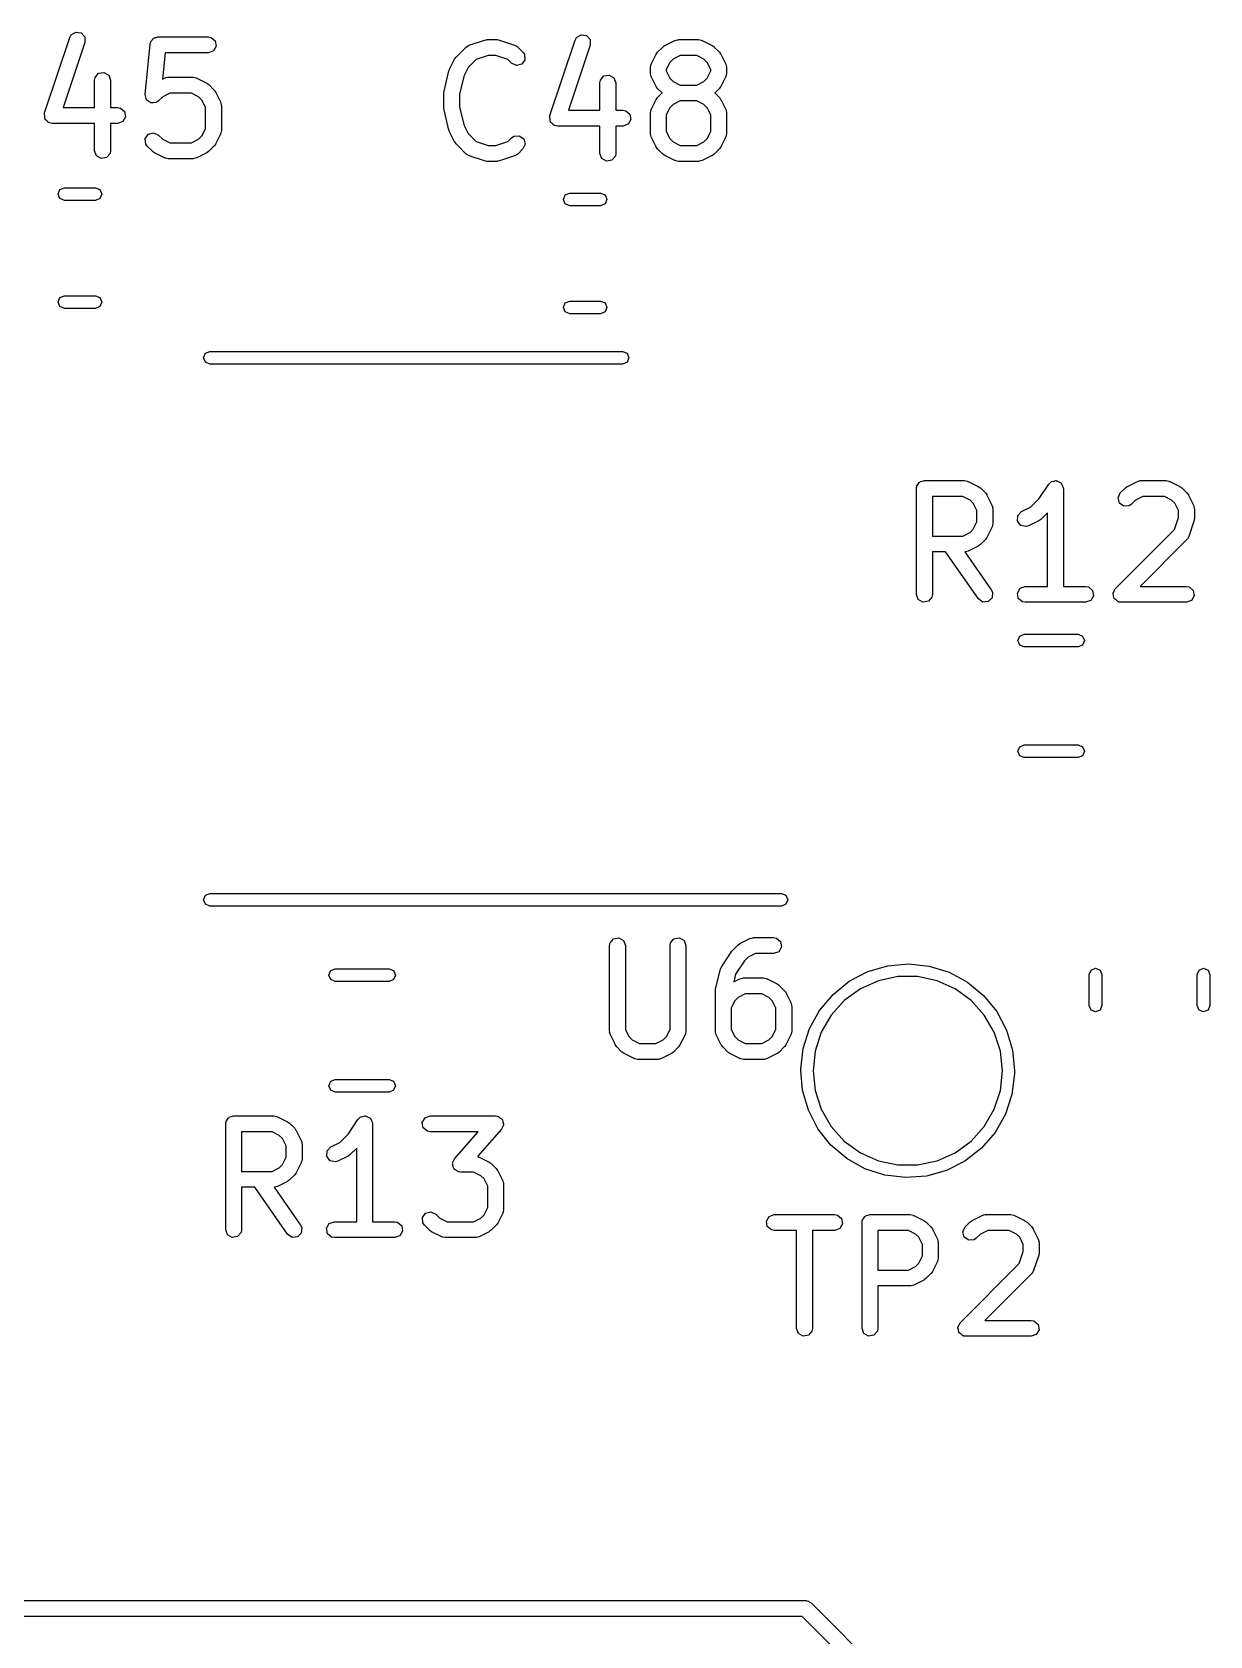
# Model space of a CAD drawing. Extents: x 50 to 157, y -175 to -22.
# Drawn here: x 116.39 to 127.52, y -81.28 to -66.13 of the extents above; entities that cross this region are included whole.
import ezdxf

# ---------------------------------------------------------------- set-up
doc = ezdxf.new("R2010")
doc.units = 0
doc.layers.add('BLACK', color=7, linetype='CONTINUOUS')

msp = doc.modelspace()

# ---------------------------------------------------------------- linework, layer by layer
at = {"layer": 'BLACK', "linetype": 'CONTINUOUS'}
for p, q in [((116.507, -66.8973), (116.745, -66.183)), ((116.745, -66.183), (116.757, -66.1601)), ((116.757, -66.1601), (116.801, -66.1333)), ((116.801, -66.1333), (116.852, -66.1408)), ((116.852, -66.1408), (116.886, -66.1792)), ((116.886, -66.1792), (116.887, -66.2305)), ((117.511, -66.2218), (117.522, -66.2107)), ((117.522, -66.2107), (117.53, -66.1969)), ((117.53, -66.1969), (117.54, -66.1933)), ((117.54, -66.1933), (117.547, -66.186)), ((117.547, -66.186), (117.563, -66.1848)), ((117.563, -66.1848), (117.578, -66.1794)), ((117.578, -66.1794), (118.054, -66.1794)), ((118.054, -66.1794), (118.08, -66.1839)), ((118.08, -66.1839), (118.119, -66.2169)), ((120.52, -66.2562), (120.663, -66.2086)), ((120.663, -66.2086), (120.685, -66.2053)), ((120.685, -66.2053), (120.687, -66.2048)), ((120.687, -66.2048), (120.782, -66.2048)), ((120.782, -66.2048), (120.804, -66.2087)), ((120.804, -66.2087), (120.806, -66.2086)), ((120.806, -66.2086), (120.948, -66.2562)), ((121.282, -66.9227), (121.52, -66.2084)), ((121.52, -66.2084), (121.533, -66.1855)), ((121.533, -66.1855), (121.576, -66.1587)), ((121.576, -66.1587), (121.627, -66.1662)), ((121.627, -66.1662), (121.661, -66.2046)), ((121.661, -66.2046), (121.663, -66.2559)), ((122.367, -66.2603), (122.463, -66.2127)), ((122.463, -66.2127), (122.488, -66.2053)), ((122.488, -66.2053), (122.492, -66.2063)), ((122.492, -66.2063), (122.496, -66.2048)), ((122.496, -66.2048), (122.687, -66.2048)), ((122.687, -66.2048), (122.712, -66.2093)), ((122.712, -66.2093), (122.716, -66.2122)), ((122.716, -66.2122), (122.72, -66.2127)), ((122.72, -66.2127), (122.815, -66.2603)), ((116.887, -66.2305), (116.682, -66.846)), ((117.456, -66.7231), (117.503, -66.2469)), ((117.503, -66.2469), (117.505, -66.2431)), ((117.504, -66.2414), (117.506, -66.2387)), ((117.505, -66.2431), (117.504, -66.2414)), ((117.506, -66.2387), (117.511, -66.2218)), ((117.646, -66.3294), (117.621, -66.5776)), ((118.054, -66.3294), (117.646, -66.3294)), ((118.102, -66.3118), (118.054, -66.3294)), ((118.128, -66.2674), (118.102, -66.3118)), ((118.119, -66.2169), (118.128, -66.2674)), ((120.395, -66.3696), (120.491, -66.2744)), ((120.491, -66.2744), (120.512, -66.2594)), ((120.512, -66.2594), (120.517, -66.259)), ((120.517, -66.259), (120.52, -66.2562)), ((120.699, -66.3548), (120.584, -66.393)), ((120.77, -66.3548), (120.699, -66.3548)), ((120.884, -66.393), (120.77, -66.3548)), ((120.948, -66.2562), (120.971, -66.2687)), ((120.971, -66.2687), (120.974, -66.2725)), ((120.974, -66.2725), (120.978, -66.2744)), ((120.978, -66.2744), (121.025, -66.322)), ((121.025, -66.322), (121.04, -66.3433)), ((121.04, -66.3433), (121.045, -66.3944)), ((121.663, -66.2559), (121.457, -66.8714)), ((122.239, -66.4367), (122.286, -66.3415)), ((122.286, -66.3415), (122.3, -66.3235)), ((122.3, -66.322), (122.348, -66.2744)), ((122.3, -66.3235), (122.3, -66.322)), ((122.348, -66.2744), (122.366, -66.2615)), ((122.366, -66.2615), (122.367, -66.2603)), ((122.514, -66.3548), (122.445, -66.389)), ((122.669, -66.3548), (122.514, -66.3548)), ((122.737, -66.389), (122.669, -66.3548)), ((122.815, -66.2603), (122.833, -66.2737)), ((122.833, -66.2737), (122.835, -66.2744)), ((122.835, -66.2744), (122.883, -66.322)), ((122.883, -66.322), (122.895, -66.3404)), ((122.895, -66.3404), (122.897, -66.3415)), ((122.897, -66.3415), (122.944, -66.4367)), ((117.017, -66.5228), (117.067, -66.5139)), ((117.067, -66.5139), (117.112, -66.5395)), ((120.281, -66.6902), (120.328, -66.4997)), ((120.328, -66.4997), (120.333, -66.4879)), ((120.333, -66.4879), (120.334, -66.4843)), ((120.334, -66.4843), (120.381, -66.3891)), ((120.381, -66.3891), (120.395, -66.3711)), ((120.395, -66.3711), (120.395, -66.3696)), ((120.51, -66.4671), (120.472, -66.5441)), ((120.584, -66.393), (120.51, -66.4671)), ((120.919, -66.4281), (120.884, -66.393)), ((120.966, -66.4497), (120.919, -66.4281)), ((121.015, -66.4365), (120.966, -66.4497)), ((121.045, -66.3944), (121.015, -66.4365)), ((122.231, -66.4703), (122.235, -66.4446)), ((122.231, -66.5179), (122.231, -66.4703)), ((122.235, -66.4446), (122.238, -66.4412)), ((122.238, -66.4412), (122.239, -66.4367)), ((122.415, -66.4194), (122.381, -66.488)), ((122.381, -66.488), (122.381, -66.5002)), ((122.381, -66.5002), (122.415, -66.5687)), ((122.445, -66.389), (122.415, -66.4194)), ((122.768, -66.4194), (122.737, -66.389)), ((122.802, -66.488), (122.768, -66.4194)), ((122.768, -66.5687), (122.802, -66.5002)), ((122.802, -66.5002), (122.802, -66.488)), ((122.944, -66.4367), (122.952, -66.4617)), ((122.952, -66.4617), (122.951, -66.466)), ((122.951, -66.466), (122.952, -66.4703)), ((122.952, -66.4703), (122.952, -66.5179)), ((116.979, -66.5877), (116.984, -66.5621)), ((116.979, -66.846), (116.979, -66.5877)), ((116.984, -66.5621), (117.017, -66.5228)), ((117.112, -66.5395), (117.129, -66.5877)), ((117.129, -66.5877), (117.129, -66.846)), ((117.621, -66.5776), (117.64, -66.5683)), ((117.64, -66.5683), (117.665, -66.5608)), ((117.665, -66.5608), (117.669, -66.5619)), ((117.669, -66.5619), (117.673, -66.5603)), ((117.673, -66.5603), (117.911, -66.5603)), ((117.911, -66.5603), (117.937, -66.5649)), ((117.937, -66.5649), (117.941, -66.5677)), ((117.941, -66.5677), (117.945, -66.5683)), ((117.945, -66.5683), (118.04, -66.6159)), ((118.04, -66.6159), (118.058, -66.6292)), ((118.058, -66.6292), (118.06, -66.6299)), ((118.06, -66.6299), (118.107, -66.6775)), ((120.472, -66.5441), (120.428, -66.7176)), ((121.754, -66.6131), (121.759, -66.5875)), ((121.754, -66.8714), (121.754, -66.6131)), ((121.759, -66.5875), (121.792, -66.5482)), ((121.792, -66.5482), (121.843, -66.5393)), ((121.843, -66.5393), (121.887, -66.5649)), ((121.887, -66.5649), (121.904, -66.6131)), ((121.904, -66.6131), (121.904, -66.8714)), ((122.232, -66.5221), (122.231, -66.5179)), ((122.231, -66.5264), (122.232, -66.5221)), ((122.239, -66.5514), (122.231, -66.5264)), ((122.286, -66.6467), (122.239, -66.5514)), ((122.287, -66.6478), (122.286, -66.6467)), ((122.3, -66.6661), (122.287, -66.6478)), ((122.342, -66.7084), (122.3, -66.6661)), ((122.415, -66.5687), (122.445, -66.5991)), ((122.445, -66.5991), (122.514, -66.6334)), ((122.514, -66.6334), (122.669, -66.6334)), ((122.669, -66.6334), (122.737, -66.5991)), ((122.737, -66.5991), (122.768, -66.5687)), ((122.883, -66.6661), (122.84, -66.7084)), ((122.897, -66.6467), (122.883, -66.6647)), ((122.883, -66.6647), (122.883, -66.6661)), ((122.944, -66.5514), (122.897, -66.6467)), ((122.945, -66.547), (122.944, -66.5514)), ((122.948, -66.5435), (122.945, -66.547)), ((122.952, -66.5179), (122.948, -66.5435)), ((117.456, -66.7236), (117.456, -66.7231)), ((117.456, -66.724), (117.456, -66.7236)), ((117.462, -66.7484), (117.456, -66.724)), ((117.469, -66.7728), (117.462, -66.7484)), ((117.469, -66.7731), (117.469, -66.7728)), ((117.469, -66.7736), (117.469, -66.7731)), ((117.49, -66.788), (117.469, -66.7736)), ((117.51, -66.8028), (117.49, -66.788)), ((117.511, -66.8027), (117.51, -66.8028)), ((117.536, -66.8008), (117.511, -66.803)), ((117.511, -66.803), (117.511, -66.8027)), ((117.561, -66.7989), (117.536, -66.8008)), ((117.562, -66.7986), (117.561, -66.7989)), ((117.584, -66.7836), (117.562, -66.7985)), ((117.562, -66.7985), (117.562, -66.7986)), ((117.623, -66.7446), (117.584, -66.7836)), ((117.691, -66.7103), (117.623, -66.7446)), ((117.894, -66.7103), (117.691, -66.7103)), ((117.962, -66.7446), (117.894, -66.7103)), ((117.993, -66.775), (117.962, -66.7446)), ((118.027, -66.8435), (117.993, -66.775)), ((118.107, -66.6775), (118.12, -66.6959)), ((118.12, -66.6959), (118.121, -66.697)), ((118.121, -66.697), (118.169, -66.7923)), ((118.169, -66.7923), (118.176, -66.8172)), ((118.176, -66.8172), (118.175, -66.8216)), ((120.278, -66.7084), (120.281, -66.6936)), ((120.278, -66.8512), (120.278, -66.7084)), ((120.281, -66.6936), (120.281, -66.6902)), ((120.428, -66.7176), (120.428, -66.842)), ((122.239, -66.8653), (122.286, -66.77)), ((122.286, -66.77), (122.3, -66.752)), ((122.3, -66.7506), (122.342, -66.7084)), ((122.3, -66.752), (122.3, -66.7506)), ((122.445, -66.8176), (122.415, -66.848)), ((122.514, -66.7834), (122.445, -66.8176)), ((122.669, -66.7834), (122.514, -66.7834)), ((122.737, -66.8176), (122.669, -66.7834)), ((122.768, -66.848), (122.737, -66.8176)), ((122.84, -66.7084), (122.883, -66.7506)), ((122.883, -66.7506), (122.895, -66.7689)), ((122.895, -66.7689), (122.897, -66.77)), ((122.897, -66.77), (122.944, -66.8653)), ((116.504, -66.908), (116.507, -66.9031)), ((116.508, -66.9282), (116.504, -66.908)), ((116.507, -66.9031), (116.507, -66.8973)), ((116.508, -66.9486), (116.508, -66.9282)), ((116.512, -66.9529), (116.508, -66.9486)), ((116.513, -66.9585), (116.512, -66.9529)), ((116.529, -66.9717), (116.513, -66.9585)), ((116.682, -66.846), (116.979, -66.846)), ((117.129, -66.846), (117.197, -66.846)), ((117.197, -66.846), (117.223, -66.8506)), ((117.223, -66.8506), (117.262, -66.8835)), ((117.271, -66.9341), (117.245, -66.9785)), ((117.262, -66.8835), (117.271, -66.9341)), ((118.027, -67.0462), (118.027, -66.8435)), ((118.175, -66.8216), (118.177, -66.8258)), ((118.177, -66.8258), (118.177, -67.0639)), ((120.279, -66.8545), (120.278, -66.8512)), ((120.281, -66.8694), (120.279, -66.8545)), ((120.328, -67.0599), (120.281, -66.8694)), ((120.428, -66.842), (120.472, -67.0155)), ((121.279, -66.9334), (121.282, -66.9285)), ((121.283, -66.9536), (121.279, -66.9334)), ((121.282, -66.9285), (121.282, -66.9227)), ((121.284, -66.974), (121.283, -66.9536)), ((121.457, -66.8714), (121.754, -66.8714)), ((121.904, -66.8714), (121.972, -66.8714)), ((121.972, -66.8714), (121.998, -66.876)), ((121.998, -66.876), (122.037, -66.9089)), ((122.046, -66.9595), (122.021, -67.0039)), ((122.037, -66.9089), (122.046, -66.9595)), ((122.231, -66.8988), (122.235, -66.8732)), ((122.231, -67.0893), (122.231, -66.8988)), ((122.235, -66.8732), (122.238, -66.8697)), ((122.238, -66.8697), (122.239, -66.8653)), ((122.415, -66.848), (122.381, -66.9165)), ((122.381, -66.9165), (122.381, -67.0716)), ((122.802, -66.9165), (122.768, -66.848)), ((122.802, -67.0716), (122.802, -66.9165)), ((122.944, -66.8653), (122.952, -66.8903)), ((122.952, -66.8903), (122.951, -66.8946)), ((122.951, -66.8946), (122.952, -66.8988)), ((122.952, -66.8988), (122.952, -67.0893)), ((116.542, -66.987), (116.529, -66.9717)), ((116.548, -66.9878), (116.542, -66.987)), ((116.552, -66.9915), (116.548, -66.9878)), ((116.578, -66.996), (116.552, -66.9915)), ((116.979, -66.996), (116.578, -66.996)), ((116.979, -67.2544), (116.979, -66.996)), ((117.197, -66.996), (117.129, -66.996)), ((117.129, -66.996), (117.129, -67.2544)), ((117.245, -66.9785), (117.197, -66.996)), ((117.458, -67.1397), (117.487, -67.0977)), ((117.487, -67.0977), (117.537, -67.0844)), ((117.537, -67.0844), (117.584, -67.1061)), ((117.584, -67.1061), (117.623, -67.1451)), ((117.962, -67.1451), (117.993, -67.1147)), ((117.993, -67.1147), (118.027, -67.0462)), ((118.169, -67.0974), (118.121, -67.1927)), ((118.172, -67.0896), (118.169, -67.093)), ((118.169, -67.093), (118.169, -67.0974)), ((118.177, -67.0639), (118.172, -67.0896)), ((120.33, -67.0628), (120.328, -67.0599)), ((120.334, -67.0752), (120.33, -67.0628)), ((120.381, -67.1705), (120.334, -67.0752)), ((120.472, -67.0155), (120.51, -67.0925)), ((120.51, -67.0925), (120.584, -67.1666)), ((120.919, -67.1315), (120.941, -67.1166)), ((120.941, -67.1166), (120.992, -67.1121)), ((120.992, -67.1121), (121.034, -67.1415)), ((121.287, -66.9783), (121.284, -66.974)), ((121.288, -66.9839), (121.287, -66.9783)), ((121.304, -66.9971), (121.288, -66.9839)), ((121.318, -67.0124), (121.304, -66.9971)), ((121.323, -67.0132), (121.318, -67.0124)), ((121.328, -67.0169), (121.323, -67.0132)), ((121.353, -67.0214), (121.328, -67.0169)), ((121.754, -67.0214), (121.353, -67.0214)), ((121.754, -67.2798), (121.754, -67.0214)), ((121.972, -67.0214), (121.904, -67.0214)), ((121.904, -67.0214), (121.904, -67.2798)), ((122.021, -67.0039), (121.972, -67.0214)), ((122.232, -67.0935), (122.231, -67.0893)), ((122.231, -67.0979), (122.232, -67.0935)), ((122.239, -67.1228), (122.231, -67.0979)), ((122.381, -67.0716), (122.415, -67.1401)), ((122.768, -67.1401), (122.802, -67.0716)), ((122.945, -67.1184), (122.944, -67.1228)), ((122.948, -67.115), (122.945, -67.1184)), ((122.952, -67.0893), (122.948, -67.115)), ((116.997, -67.3026), (116.979, -67.2544)), ((117.129, -67.2544), (117.125, -67.28)), ((117.463, -67.1908), (117.458, -67.1397)), ((117.477, -67.2122), (117.463, -67.1908)), ((117.525, -67.2598), (117.477, -67.2122)), ((117.527, -67.2605), (117.525, -67.2598)), ((117.545, -67.2738), (117.527, -67.2605)), ((117.623, -67.1451), (117.691, -67.1794)), ((117.691, -67.1794), (117.894, -67.1794)), ((117.894, -67.1794), (117.962, -67.1451)), ((118.041, -67.2727), (118.04, -67.2738)), ((118.06, -67.2598), (118.041, -67.2727)), ((118.107, -67.2122), (118.06, -67.2598)), ((118.108, -67.2107), (118.107, -67.2122)), ((118.121, -67.1927), (118.108, -67.2107)), ((120.383, -67.1716), (120.381, -67.1705)), ((120.395, -67.19), (120.383, -67.1716)), ((120.491, -67.2852), (120.395, -67.19)), ((120.584, -67.1666), (120.699, -67.2048)), ((120.699, -67.2048), (120.77, -67.2048)), ((120.77, -67.2048), (120.884, -67.1666)), ((120.884, -67.1666), (120.919, -67.1315)), ((121.025, -67.2376), (120.978, -67.2852)), ((121.047, -67.1911), (121.025, -67.2376)), ((121.034, -67.1415), (121.047, -67.1911)), ((122.286, -67.2181), (122.239, -67.1228)), ((122.287, -67.2192), (122.286, -67.2181)), ((122.3, -67.2376), (122.287, -67.2192)), ((122.348, -67.2852), (122.3, -67.2376)), ((122.415, -67.1401), (122.445, -67.1705)), ((122.445, -67.1705), (122.514, -67.2048)), ((122.514, -67.2048), (122.669, -67.2048)), ((122.669, -67.2048), (122.737, -67.1705)), ((122.737, -67.1705), (122.768, -67.1401)), ((122.883, -67.2376), (122.835, -67.2852)), ((122.897, -67.2181), (122.883, -67.2361)), ((122.883, -67.2361), (122.883, -67.2376)), ((122.944, -67.1228), (122.897, -67.2181)), ((117.041, -67.3282), (116.997, -67.3026)), ((117.092, -67.3193), (117.041, -67.3282)), ((117.125, -67.28), (117.092, -67.3193)), ((117.64, -67.3215), (117.545, -67.2738)), ((117.644, -67.322), (117.64, -67.3215)), ((117.648, -67.3249), (117.644, -67.322)), ((117.673, -67.3294), (117.648, -67.3249)), ((117.911, -67.3294), (117.673, -67.3294)), ((117.916, -67.3278), (117.911, -67.3294)), ((117.92, -67.3289), (117.916, -67.3278)), ((117.945, -67.3215), (117.92, -67.3289)), ((118.04, -67.2738), (117.945, -67.3215)), ((120.495, -67.2871), (120.491, -67.2852)), ((120.497, -67.2909), (120.495, -67.2871)), ((120.52, -67.3033), (120.497, -67.2909)), ((120.663, -67.3509), (120.52, -67.3033)), ((120.665, -67.3509), (120.663, -67.3509)), ((120.687, -67.3548), (120.665, -67.3509)), ((120.782, -67.3548), (120.687, -67.3548)), ((120.783, -67.3542), (120.782, -67.3548)), ((120.806, -67.3509), (120.783, -67.3542)), ((120.948, -67.3033), (120.806, -67.3509)), ((120.952, -67.3005), (120.948, -67.3033)), ((120.956, -67.3001), (120.952, -67.3005)), ((120.978, -67.2852), (120.956, -67.3001)), ((121.772, -67.328), (121.754, -67.2798)), ((121.816, -67.3536), (121.772, -67.328)), ((121.867, -67.3447), (121.816, -67.3536)), ((121.9, -67.3054), (121.867, -67.3447)), ((121.904, -67.2798), (121.9, -67.3054)), ((122.349, -67.2859), (122.348, -67.2852)), ((122.367, -67.2992), (122.349, -67.2859)), ((122.463, -67.3469), (122.367, -67.2992)), ((122.467, -67.3474), (122.463, -67.3469)), ((122.471, -67.3503), (122.467, -67.3474)), ((122.496, -67.3548), (122.471, -67.3503)), ((122.687, -67.3548), (122.496, -67.3548)), ((122.691, -67.3532), (122.687, -67.3548)), ((122.695, -67.3543), (122.691, -67.3532)), ((122.72, -67.3469), (122.695, -67.3543)), ((122.815, -67.2992), (122.72, -67.3469)), ((122.817, -67.2981), (122.815, -67.2992)), ((122.835, -67.2852), (122.817, -67.2981)), ((116.634, -67.6636), (116.651, -67.6212)), ((116.651, -67.706), (116.634, -67.6636)), ((116.651, -67.6212), (116.694, -67.6036)), ((116.694, -67.7236), (116.651, -67.706)), ((116.694, -67.6036), (116.986, -67.6036)), ((116.986, -67.7236), (116.694, -67.7236)), ((116.986, -67.6036), (117.029, -67.6212)), ((117.029, -67.706), (116.986, -67.7236)), ((117.029, -67.6212), (117.046, -67.6636)), ((117.046, -67.6636), (117.029, -67.706)), ((121.409, -67.7144), (121.427, -67.672)), ((121.427, -67.7568), (121.409, -67.7144)), ((121.427, -67.672), (121.469, -67.6544)), ((121.469, -67.6544), (121.761, -67.6544)), ((121.761, -67.6544), (121.804, -67.672)), ((121.804, -67.672), (121.821, -67.7144)), ((121.821, -67.7144), (121.804, -67.7568)), ((121.469, -67.7744), (121.427, -67.7568)), ((121.761, -67.7744), (121.469, -67.7744)), ((121.804, -67.7568), (121.761, -67.7744)), ((116.651, -68.6412), (116.694, -68.6236)), ((116.694, -68.6236), (116.986, -68.6236)), ((116.986, -68.6236), (117.029, -68.6412)), ((116.634, -68.6836), (116.651, -68.6412)), ((116.651, -68.726), (116.634, -68.6836)), ((116.694, -68.7436), (116.651, -68.726)), ((116.986, -68.7436), (116.694, -68.7436)), ((117.029, -68.726), (116.986, -68.7436)), ((117.029, -68.6412), (117.046, -68.6836)), ((117.046, -68.6836), (117.029, -68.726)), ((121.409, -68.7344), (121.427, -68.692)), ((121.427, -68.7768), (121.409, -68.7344)), ((121.427, -68.692), (121.469, -68.6744)), ((121.469, -68.7944), (121.427, -68.7768)), ((121.469, -68.6744), (121.761, -68.6744)), ((121.761, -68.6744), (121.804, -68.692)), ((121.804, -68.7768), (121.761, -68.7944)), ((121.804, -68.692), (121.821, -68.7344)), ((121.821, -68.7344), (121.804, -68.7768)), ((121.761, -68.7944), (121.469, -68.7944)), ((118.009, -69.21), (118.027, -69.1676)), ((118.027, -69.2524), (118.009, -69.21)), ((118.027, -69.1676), (118.069, -69.15)), ((118.069, -69.15), (121.969, -69.15)), ((121.969, -69.15), (122.011, -69.1676)), ((122.011, -69.1676), (122.029, -69.21)), ((122.029, -69.21), (122.011, -69.2524)), ((118.069, -69.27), (118.027, -69.2524)), ((121.969, -69.27), (118.069, -69.27)), ((122.011, -69.2524), (121.969, -69.27)), ((124.746, -70.4454), (124.747, -70.4356)), ((124.746, -71.4454), (124.746, -70.4454)), ((124.747, -70.4324), (124.748, -70.4295)), ((124.747, -70.4356), (124.747, -70.4324)), ((124.748, -70.4295), (124.75, -70.4197)), ((124.75, -70.4197), (124.763, -70.4048)), ((124.763, -70.4048), (124.772, -70.3879)), ((124.772, -70.3879), (124.779, -70.3856)), ((124.779, -70.3856), (124.783, -70.3804)), ((124.783, -70.3804), (124.802, -70.377)), ((124.802, -70.377), (124.821, -70.3704)), ((124.821, -70.3704), (125.201, -70.3704)), ((125.201, -70.3704), (125.227, -70.3749)), ((125.227, -70.3749), (125.231, -70.3778)), ((125.231, -70.3778), (125.235, -70.3783)), ((125.235, -70.3783), (125.33, -70.4259)), ((125.33, -70.4259), (125.348, -70.4393)), ((125.348, -70.4393), (125.35, -70.44)), ((125.35, -70.44), (125.397, -70.4876)), ((125.905, -70.5405), (125.996, -70.4038)), ((125.996, -70.4038), (126.014, -70.3849)), ((126.014, -70.3849), (126.018, -70.3837)), ((126.018, -70.3837), (126.021, -70.3804)), ((126.021, -70.3804), (126.043, -70.3766)), ((126.043, -70.3766), (126.063, -70.3705)), ((126.063, -70.3705), (126.067, -70.3723)), ((126.067, -70.3723), (126.072, -70.3715)), ((126.072, -70.3715), (126.09, -70.3824)), ((126.09, -70.3824), (126.11, -70.3911)), ((126.11, -70.3911), (126.112, -70.395)), ((126.112, -70.395), (126.116, -70.3972)), ((126.116, -70.3972), (126.124, -70.4176)), ((126.124, -70.4176), (126.133, -70.4371)), ((126.133, -70.4371), (126.132, -70.4413)), ((126.132, -70.4413), (126.134, -70.4454)), ((126.134, -70.4454), (126.134, -71.3704)), ((126.672, -70.4876), (126.72, -70.44)), ((126.72, -70.44), (126.738, -70.4271)), ((126.738, -70.4271), (126.739, -70.4259)), ((126.739, -70.4259), (126.835, -70.3783)), ((126.835, -70.3783), (126.86, -70.3709)), ((126.86, -70.3709), (126.864, -70.3719)), ((126.864, -70.3719), (126.868, -70.3704)), ((126.868, -70.3704), (127.106, -70.3704)), ((127.106, -70.3704), (127.132, -70.3749)), ((127.132, -70.3749), (127.135, -70.3778)), ((127.135, -70.3778), (127.14, -70.3783)), ((127.14, -70.3783), (127.235, -70.4259)), ((127.235, -70.4259), (127.253, -70.4393)), ((127.253, -70.4393), (127.254, -70.44)), ((127.254, -70.44), (127.302, -70.4876)), ((124.896, -70.5204), (124.896, -70.8942)), ((125.184, -70.5204), (124.896, -70.5204)), ((125.252, -70.5546), (125.184, -70.5204)), ((125.283, -70.585), (125.252, -70.5546)), ((125.317, -70.6536), (125.283, -70.585)), ((125.397, -70.4876), (125.41, -70.506)), ((125.41, -70.506), (125.411, -70.5071)), ((125.411, -70.5071), (125.459, -70.6023)), ((125.459, -70.6023), (125.466, -70.6273)), ((125.824, -70.6218), (125.905, -70.5405)), ((126.651, -70.5341), (126.672, -70.4876)), ((126.664, -70.5836), (126.651, -70.5341)), ((126.706, -70.6131), (126.664, -70.5836)), ((126.778, -70.5937), (126.757, -70.6086)), ((126.817, -70.5546), (126.778, -70.5937)), ((126.886, -70.5204), (126.817, -70.5546)), ((127.089, -70.5204), (126.886, -70.5204)), ((127.157, -70.5546), (127.089, -70.5204)), ((127.187, -70.585), (127.157, -70.5546)), ((127.222, -70.6536), (127.187, -70.585)), ((127.302, -70.4876), (127.315, -70.506)), ((127.315, -70.506), (127.316, -70.5071)), ((127.316, -70.5071), (127.364, -70.6023)), ((127.364, -70.6023), (127.371, -70.6273)), ((125.317, -70.761), (125.317, -70.6536)), ((125.466, -70.6273), (125.465, -70.6316)), ((125.465, -70.6316), (125.467, -70.6359)), ((125.467, -70.6359), (125.467, -70.7787)), ((125.701, -70.7525), (125.704, -70.7013)), ((125.732, -70.7937), (125.701, -70.7525)), ((125.704, -70.7013), (125.739, -70.664)), ((125.739, -70.664), (125.824, -70.6218)), ((125.902, -70.7506), (125.806, -70.7982)), ((125.903, -70.7494), (125.902, -70.7506)), ((125.921, -70.7365), (125.903, -70.7494)), ((125.984, -70.6741), (125.921, -70.7365)), ((125.984, -71.3704), (125.984, -70.6741)), ((126.757, -70.6086), (126.706, -70.6131)), ((127.184, -70.8334), (127.222, -70.7189)), ((127.222, -70.7189), (127.222, -70.6536)), ((127.368, -70.7548), (127.32, -70.8977)), ((127.372, -70.7311), (127.368, -70.7532)), ((127.368, -70.7532), (127.368, -70.7548)), ((127.371, -70.6273), (127.37, -70.6316)), ((127.37, -70.6316), (127.372, -70.6359)), ((127.372, -70.6359), (127.372, -70.7311)), ((124.896, -70.8942), (125.184, -70.8942)), ((125.184, -70.8942), (125.252, -70.8599)), ((125.252, -70.8599), (125.283, -70.8295)), ((125.283, -70.8295), (125.317, -70.761)), ((125.411, -70.9075), (125.398, -70.9255)), ((125.459, -70.8123), (125.411, -70.9075)), ((125.46, -70.8078), (125.459, -70.8123)), ((125.462, -70.8044), (125.46, -70.8078)), ((125.467, -70.7787), (125.462, -70.8044)), ((125.781, -70.8056), (125.732, -70.7937)), ((125.806, -70.7982), (125.781, -70.8056)), ((126.625, -71.3923), (127.184, -70.8334)), ((127.32, -70.8977), (127.308, -70.9206)), ((125.02, -71.0442), (124.896, -71.0442)), ((124.896, -71.0442), (124.896, -71.4454)), ((125.331, -71.4884), (125.02, -71.0442)), ((125.206, -71.0427), (125.202, -71.0438)), ((125.202, -71.0438), (125.453, -71.4024)), ((125.21, -71.0437), (125.206, -71.0427)), ((125.235, -71.0363), (125.21, -71.0437)), ((125.33, -70.9887), (125.235, -71.0363)), ((125.331, -70.9875), (125.33, -70.9887)), ((125.35, -70.9746), (125.331, -70.9875)), ((125.397, -70.927), (125.35, -70.9746)), ((125.398, -70.9255), (125.397, -70.927)), ((127.302, -70.927), (126.859, -71.3704)), ((127.304, -70.9229), (127.302, -70.927)), ((127.308, -70.9206), (127.304, -70.9229)), ((124.763, -71.4936), (124.746, -71.4454)), ((124.807, -71.5192), (124.763, -71.4936)), ((124.858, -71.5103), (124.807, -71.5192)), ((124.891, -71.471), (124.858, -71.5103)), ((124.896, -71.4454), (124.891, -71.471)), ((125.373, -71.5178), (125.331, -71.4884)), ((125.424, -71.5134), (125.373, -71.5178)), ((125.46, -71.4771), (125.424, -71.5134)), ((125.453, -71.4024), (125.464, -71.426)), ((125.464, -71.426), (125.46, -71.4771)), ((125.699, -71.4324), (125.725, -71.3879)), ((125.708, -71.4829), (125.699, -71.4324)), ((125.747, -71.5159), (125.708, -71.4829)), ((125.725, -71.3879), (125.773, -71.3704)), ((125.773, -71.5204), (125.747, -71.5159)), ((125.773, -71.3704), (125.984, -71.3704)), ((126.134, -71.3704), (126.344, -71.3704)), ((126.344, -71.3704), (126.37, -71.3749)), ((126.393, -71.5028), (126.344, -71.5204)), ((126.37, -71.3749), (126.409, -71.4079)), ((126.418, -71.4584), (126.393, -71.5028)), ((126.409, -71.4079), (126.418, -71.4584)), ((126.603, -71.4388), (126.604, -71.4357)), ((126.609, -71.4606), (126.603, -71.4388)), ((126.604, -71.4324), (126.615, -71.4128)), ((126.604, -71.4357), (126.604, -71.4324)), ((126.613, -71.4829), (126.609, -71.4606)), ((126.615, -71.4851), (126.613, -71.4829)), ((126.615, -71.4128), (126.625, -71.3923)), ((126.616, -71.4884), (126.615, -71.4851)), ((126.635, -71.5013), (126.616, -71.4884)), ((126.652, -71.5159), (126.635, -71.5013)), ((126.657, -71.5167), (126.652, -71.5159)), ((126.859, -71.3704), (127.297, -71.3704)), ((127.297, -71.3704), (127.322, -71.3749)), ((127.345, -71.5028), (127.297, -71.5204)), ((127.322, -71.3749), (127.362, -71.4079)), ((127.371, -71.4584), (127.345, -71.5028)), ((127.362, -71.4079), (127.371, -71.4584)), ((126.344, -71.5204), (125.773, -71.5204)), ((126.658, -71.5178), (126.657, -71.5167)), ((126.662, -71.5175), (126.658, -71.5178)), ((126.678, -71.5204), (126.662, -71.5175)), ((127.297, -71.5204), (126.678, -71.5204)), ((125.704, -71.8825), (125.722, -71.8401)), ((125.722, -71.9249), (125.704, -71.8825)), ((125.722, -71.8401), (125.764, -71.8225)), ((125.764, -71.9425), (125.722, -71.9249)), ((125.764, -71.8225), (126.274, -71.8225)), ((126.274, -71.9425), (125.764, -71.9425)), ((126.274, -71.8225), (126.316, -71.8401)), ((126.316, -71.9249), (126.274, -71.9425)), ((126.316, -71.8401), (126.334, -71.8825)), ((126.334, -71.8825), (126.316, -71.9249)), ((125.722, -72.8851), (125.764, -72.8675)), ((125.764, -72.8675), (126.274, -72.8675)), ((126.274, -72.8675), (126.316, -72.8851)), ((125.704, -72.9275), (125.722, -72.8851)), ((125.722, -72.9699), (125.704, -72.9275)), ((125.764, -72.9875), (125.722, -72.9699)), ((126.274, -72.9875), (125.764, -72.9875)), ((126.316, -72.9699), (126.274, -72.9875)), ((126.316, -72.8851), (126.334, -72.9275)), ((126.334, -72.9275), (126.316, -72.9699)), ((118.009, -74.33), (118.027, -74.2876)), ((118.027, -74.3724), (118.009, -74.33)), ((118.027, -74.2876), (118.069, -74.27)), ((118.069, -74.39), (118.027, -74.3724)), ((118.069, -74.27), (123.469, -74.27)), ((123.469, -74.39), (118.069, -74.39)), ((123.469, -74.27), (123.511, -74.2876)), ((123.511, -74.3724), (123.469, -74.39)), ((123.511, -74.2876), (123.529, -74.33)), ((123.529, -74.33), (123.511, -74.3724)), ((121.883, -74.6984), (121.933, -74.6895)), ((121.933, -74.6895), (121.978, -74.7152)), ((122.454, -74.6984), (122.505, -74.6895)), ((122.505, -74.6895), (122.549, -74.7152)), ((123.077, -74.7439), (123.172, -74.6963)), ((123.172, -74.6963), (123.197, -74.6889)), ((123.197, -74.6889), (123.202, -74.6899)), ((123.202, -74.6899), (123.206, -74.6884)), ((123.206, -74.6884), (123.396, -74.6884)), ((123.396, -74.6884), (123.422, -74.6929)), ((123.422, -74.6929), (123.461, -74.7259)), ((121.845, -74.7634), (121.85, -74.7377)), ((121.845, -75.5729), (121.845, -74.7634)), ((121.85, -74.7377), (121.883, -74.6984)), ((121.978, -74.7152), (121.995, -74.7634)), ((121.995, -74.7634), (121.995, -75.5552)), ((122.417, -74.7634), (122.421, -74.7377)), ((122.417, -75.5552), (122.417, -74.7634)), ((122.421, -74.7377), (122.454, -74.6984)), ((122.549, -74.7152), (122.567, -74.7634)), ((122.567, -74.7634), (122.567, -75.5729)), ((122.905, -74.9599), (123.001, -74.817)), ((123.001, -74.817), (123.008, -74.8088)), ((123.008, -74.8088), (123.01, -74.8056)), ((123.01, -74.8056), (123.058, -74.758)), ((123.058, -74.758), (123.076, -74.7451)), ((123.076, -74.7451), (123.077, -74.7439)), ((123.224, -74.8384), (123.155, -74.8726)), ((123.396, -74.8384), (123.224, -74.8384)), ((123.444, -74.8208), (123.396, -74.8384)), ((123.47, -74.7764), (123.444, -74.8208)), ((123.461, -74.7259), (123.47, -74.7764)), ((119.192, -75.0425), (119.21, -75.0001)), ((119.21, -75.0001), (119.252, -74.9825)), ((119.252, -74.9825), (119.762, -74.9825)), ((119.762, -74.9825), (119.804, -75.0001)), ((119.804, -75.0001), (119.822, -75.0425)), ((122.847, -75.1738), (122.895, -74.9833)), ((122.895, -74.9833), (122.905, -74.9603)), ((122.905, -74.9603), (122.905, -74.9599)), ((123.121, -74.9064), (123.037, -75.0323)), ((123.155, -74.8726), (123.121, -74.9064)), ((124.285, -75.0095), (124.474, -74.9539)), ((124.474, -74.9539), (124.67, -74.936)), ((124.67, -74.936), (124.866, -74.9566)), ((124.866, -74.9566), (125.055, -75.0149)), ((126.379, -75.0377), (126.397, -74.9953)), ((126.397, -74.9953), (126.439, -74.9777)), ((126.439, -74.9777), (126.482, -74.9953)), ((126.482, -74.9953), (126.499, -75.0377)), ((127.399, -75.0377), (127.417, -74.9953)), ((127.417, -74.9953), (127.459, -74.9777)), ((127.459, -74.9777), (127.502, -74.9953)), ((127.502, -74.9953), (127.519, -75.0377)), ((119.21, -75.0849), (119.192, -75.0425)), ((119.252, -75.1025), (119.21, -75.0849)), ((119.762, -75.1025), (119.252, -75.1025)), ((119.804, -75.0849), (119.762, -75.1025)), ((119.822, -75.0425), (119.804, -75.0849)), ((123.037, -75.0323), (123.019, -75.1064)), ((123.019, -75.1064), (123.077, -75.0773)), ((123.077, -75.0773), (123.102, -75.0698)), ((123.102, -75.0698), (123.106, -75.0709)), ((123.106, -75.0709), (123.111, -75.0693)), ((123.111, -75.0693), (123.301, -75.0693)), ((123.301, -75.0693), (123.327, -75.0739)), ((123.327, -75.0739), (123.33, -75.0767)), ((123.33, -75.0767), (123.335, -75.0773)), ((123.335, -75.0773), (123.43, -75.1249)), ((123.43, -75.1249), (123.448, -75.1382)), ((123.448, -75.1382), (123.449, -75.1389)), ((123.449, -75.1389), (123.497, -75.1865)), ((123.957, -75.2244), (124.11, -75.1009)), ((124.11, -75.1009), (124.285, -75.0095)), ((124.387, -75.0949), (124.216, -75.171)), ((124.57, -75.056), (124.387, -75.0949)), ((124.757, -75.056), (124.57, -75.056)), ((124.94, -75.0949), (124.757, -75.056)), ((125.111, -75.171), (124.94, -75.0949)), ((125.055, -75.0149), (125.228, -75.1087)), ((125.228, -75.1087), (125.38, -75.2343)), ((126.379, -75.3303), (126.379, -75.0377)), ((126.499, -75.0377), (126.499, -75.3303)), ((127.399, -75.3303), (127.399, -75.0377)), ((127.519, -75.0377), (127.519, -75.3303)), ((122.845, -75.192), (122.848, -75.1772)), ((122.845, -75.5729), (122.845, -75.192)), ((122.848, -75.1772), (122.847, -75.1738)), ((123.029, -75.284), (122.995, -75.3525)), ((123.06, -75.2536), (123.029, -75.284)), ((123.128, -75.2193), (123.06, -75.2536)), ((123.283, -75.2193), (123.128, -75.2193)), ((123.352, -75.2536), (123.283, -75.2193)), ((123.382, -75.284), (123.352, -75.2536)), ((123.417, -75.3525), (123.382, -75.284)), ((123.497, -75.1865), (123.51, -75.2049)), ((123.51, -75.2049), (123.511, -75.206)), ((123.511, -75.206), (123.559, -75.3013)), ((123.559, -75.3013), (123.566, -75.3262)), ((123.83, -75.3754), (123.957, -75.2244)), ((124.064, -75.281), (123.939, -75.42)), ((124.216, -75.171), (124.064, -75.281)), ((125.262, -75.281), (125.111, -75.171)), ((125.387, -75.42), (125.262, -75.281)), ((125.38, -75.2343), (125.504, -75.3871)), ((122.995, -75.3525), (122.995, -75.5552)), ((123.417, -75.5552), (123.417, -75.3525)), ((123.566, -75.3262), (123.565, -75.3306)), ((123.565, -75.3306), (123.567, -75.3348)), ((123.567, -75.3348), (123.567, -75.5729)), ((123.735, -75.5481), (123.83, -75.3754)), ((123.939, -75.42), (123.846, -75.582)), ((125.481, -75.582), (125.387, -75.42)), ((125.504, -75.3871), (125.597, -75.5611)), ((126.397, -75.3727), (126.379, -75.3303)), ((126.439, -75.3903), (126.397, -75.3727)), ((126.482, -75.3727), (126.439, -75.3903)), ((126.499, -75.3303), (126.482, -75.3727)), ((127.417, -75.3727), (127.399, -75.3303)), ((127.459, -75.3903), (127.417, -75.3727)), ((127.502, -75.3727), (127.459, -75.3903)), ((127.519, -75.3303), (127.502, -75.3727)), ((121.847, -75.5771), (121.845, -75.5729)), ((121.846, -75.5815), (121.847, -75.5771)), ((121.853, -75.6064), (121.846, -75.5815)), ((121.901, -75.7017), (121.853, -75.6064)), ((121.995, -75.5552), (122.029, -75.6237)), ((122.382, -75.6237), (122.417, -75.5552)), ((122.559, -75.6064), (122.511, -75.7017)), ((122.562, -75.5986), (122.559, -75.602)), ((122.559, -75.602), (122.559, -75.6064)), ((122.567, -75.5729), (122.562, -75.5986)), ((122.847, -75.5771), (122.845, -75.5729)), ((122.846, -75.5815), (122.847, -75.5771)), ((122.853, -75.6064), (122.846, -75.5815)), ((122.901, -75.7017), (122.853, -75.6064)), ((122.995, -75.5552), (123.029, -75.6237)), ((123.382, -75.6237), (123.417, -75.5552)), ((123.559, -75.6064), (123.511, -75.7017)), ((123.562, -75.5986), (123.559, -75.602)), ((123.559, -75.602), (123.559, -75.6064)), ((123.567, -75.5729), (123.562, -75.5986)), ((123.675, -75.736), (123.735, -75.5481)), ((123.846, -75.582), (123.788, -75.7599)), ((125.539, -75.7599), (125.481, -75.582)), ((125.597, -75.5611), (125.654, -75.7498)), ((121.902, -75.7028), (121.901, -75.7017)), ((121.915, -75.7212), (121.902, -75.7028)), ((121.962, -75.7688), (121.915, -75.7212)), ((122.029, -75.6237), (122.06, -75.6541)), ((122.06, -75.6541), (122.128, -75.6884)), ((122.128, -75.6884), (122.283, -75.6884)), ((122.283, -75.6884), (122.352, -75.6541)), ((122.352, -75.6541), (122.382, -75.6237)), ((122.497, -75.7212), (122.449, -75.7688)), ((122.498, -75.7197), (122.497, -75.7212)), ((122.511, -75.7017), (122.498, -75.7197)), ((122.902, -75.7028), (122.901, -75.7017)), ((122.915, -75.7212), (122.902, -75.7028)), ((122.962, -75.7688), (122.915, -75.7212)), ((123.029, -75.6237), (123.06, -75.6541)), ((123.06, -75.6541), (123.128, -75.6884)), ((123.128, -75.6884), (123.283, -75.6884)), ((123.283, -75.6884), (123.352, -75.6541)), ((123.352, -75.6541), (123.382, -75.6237)), ((123.497, -75.7212), (123.449, -75.7688)), ((123.498, -75.7197), (123.497, -75.7212)), ((123.511, -75.7017), (123.498, -75.7197)), ((123.653, -75.9319), (123.675, -75.736)), ((125.654, -75.7498), (125.673, -75.946)), ((121.964, -75.7695), (121.962, -75.7688)), ((121.982, -75.7828), (121.964, -75.7695)), ((122.077, -75.8305), (121.982, -75.7828)), ((122.081, -75.831), (122.077, -75.8305)), ((122.085, -75.8339), (122.081, -75.831)), ((122.111, -75.8384), (122.085, -75.8339)), ((122.301, -75.8384), (122.111, -75.8384)), ((122.305, -75.8368), (122.301, -75.8384)), ((122.31, -75.8379), (122.305, -75.8368)), ((122.335, -75.8305), (122.31, -75.8379)), ((122.43, -75.7828), (122.335, -75.8305)), ((122.431, -75.7817), (122.43, -75.7828)), ((122.449, -75.7688), (122.431, -75.7817)), ((122.964, -75.7695), (122.962, -75.7688)), ((122.982, -75.7828), (122.964, -75.7695)), ((123.077, -75.8305), (122.982, -75.7828)), ((123.081, -75.831), (123.077, -75.8305)), ((123.085, -75.8339), (123.081, -75.831)), ((123.111, -75.8384), (123.085, -75.8339)), ((123.301, -75.8384), (123.111, -75.8384)), ((123.305, -75.8368), (123.301, -75.8384)), ((123.31, -75.8379), (123.305, -75.8368)), ((123.335, -75.8305), (123.31, -75.8379)), ((123.43, -75.7828), (123.335, -75.8305)), ((123.431, -75.7817), (123.43, -75.7828)), ((123.449, -75.7688), (123.431, -75.7817)), ((123.788, -75.7599), (123.768, -75.946)), ((125.558, -75.946), (125.539, -75.7599)), ((119.192, -76.0875), (119.21, -76.0451)), ((119.21, -76.0451), (119.252, -76.0275)), ((119.252, -76.0275), (119.762, -76.0275)), ((119.762, -76.0275), (119.804, -76.0451)), ((119.804, -76.0451), (119.822, -76.0875)), ((123.654, -75.946), (123.653, -75.9319)), ((123.67, -76.1283), (123.654, -75.946)), ((123.768, -75.946), (123.788, -76.1321)), ((125.539, -76.1321), (125.558, -75.946)), ((125.673, -75.9742), (125.648, -76.1698)), ((125.673, -75.946), (125.673, -75.9742)), ((119.21, -76.1299), (119.192, -76.0875)), ((119.252, -76.1475), (119.21, -76.1299)), ((119.762, -76.1475), (119.252, -76.1475)), ((119.804, -76.1299), (119.762, -76.1475)), ((119.822, -76.0875), (119.804, -76.1299)), ((123.724, -76.3178), (123.67, -76.1283)), ((123.788, -76.1321), (123.846, -76.31)), ((125.481, -76.31), (125.539, -76.1321)), ((125.648, -76.1698), (125.586, -76.3568)), ((123.814, -76.4931), (123.724, -76.3178)), ((123.846, -76.31), (123.939, -76.472)), ((125.387, -76.472), (125.481, -76.31)), ((125.586, -76.3568), (125.489, -76.5282)), ((118.218, -76.4474), (118.219, -76.4376)), ((118.218, -77.4474), (118.218, -76.4474)), ((118.219, -76.4344), (118.221, -76.4315)), ((118.219, -76.4376), (118.219, -76.4344)), ((118.221, -76.4315), (118.222, -76.4217)), ((118.222, -76.4217), (118.235, -76.4068)), ((118.235, -76.4068), (118.245, -76.3899)), ((118.245, -76.3899), (118.251, -76.3876)), ((118.251, -76.3876), (118.255, -76.3824)), ((118.255, -76.3824), (118.274, -76.379)), ((118.274, -76.379), (118.293, -76.3724)), ((118.293, -76.3724), (118.674, -76.3724)), ((118.674, -76.3724), (118.699, -76.3769)), ((118.699, -76.3769), (118.703, -76.3798)), ((118.703, -76.3798), (118.707, -76.3803)), ((118.707, -76.3803), (118.802, -76.4279)), ((118.802, -76.4279), (118.82, -76.4413)), ((118.82, -76.4413), (118.822, -76.442)), ((118.822, -76.442), (118.87, -76.4896)), ((118.87, -76.4896), (118.882, -76.508)), ((118.882, -76.508), (118.884, -76.5091)), ((118.884, -76.5091), (118.931, -76.6043)), ((119.377, -76.5425), (119.468, -76.4058)), ((119.468, -76.4058), (119.486, -76.3869)), ((119.486, -76.3869), (119.491, -76.3857)), ((119.491, -76.3857), (119.493, -76.3824)), ((119.493, -76.3824), (119.515, -76.3786)), ((119.515, -76.3786), (119.536, -76.3725)), ((119.536, -76.3725), (119.54, -76.3743)), ((119.54, -76.3743), (119.544, -76.3735)), ((119.544, -76.3735), (119.563, -76.3844)), ((119.563, -76.3844), (119.583, -76.3931)), ((119.583, -76.3931), (119.585, -76.397)), ((119.585, -76.397), (119.588, -76.3992)), ((119.588, -76.3992), (119.596, -76.4196)), ((119.596, -76.4196), (119.605, -76.4391)), ((119.605, -76.4391), (119.604, -76.4433)), ((119.604, -76.4433), (119.606, -76.4474)), ((119.606, -76.4474), (119.606, -77.3724)), ((120.076, -76.4344), (120.102, -76.3899)), ((120.085, -76.4849), (120.076, -76.4344)), ((120.124, -76.5179), (120.085, -76.4849)), ((120.102, -76.3899), (120.15, -76.3724)), ((120.15, -76.3724), (120.769, -76.3724)), ((120.825, -76.4968), (120.598, -76.7568)), ((120.769, -76.3724), (120.78, -76.3743)), ((120.78, -76.3743), (120.783, -76.3738)), ((120.783, -76.3738), (120.786, -76.3754)), ((120.786, -76.3754), (120.795, -76.3769)), ((120.795, -76.3769), (120.81, -76.3899)), ((120.81, -76.3899), (120.827, -76.4004)), ((120.833, -76.4779), (120.825, -76.4968)), ((120.827, -76.4004), (120.829, -76.406)), ((120.829, -76.406), (120.834, -76.4099)), ((120.843, -76.4604), (120.833, -76.4779)), ((120.834, -76.4099), (120.837, -76.4298)), ((120.837, -76.4298), (120.844, -76.4489)), ((120.844, -76.4489), (120.842, -76.4545)), ((120.842, -76.4545), (120.843, -76.4604)), ((123.937, -76.6476), (123.814, -76.4931)), ((123.939, -76.472), (124.064, -76.611)), ((125.262, -76.611), (125.387, -76.472)), ((118.368, -76.5224), (118.368, -76.8962)), ((118.656, -76.5224), (118.368, -76.5224)), ((118.724, -76.5566), (118.656, -76.5224)), ((118.755, -76.587), (118.724, -76.5566)), ((118.789, -76.6556), (118.755, -76.587)), ((118.789, -76.763), (118.789, -76.6556)), ((118.931, -76.6043), (118.939, -76.6293)), ((118.939, -76.6293), (118.938, -76.6336)), ((118.938, -76.6336), (118.939, -76.6379)), ((118.939, -76.6379), (118.939, -76.7807)), ((119.176, -76.7033), (119.212, -76.666)), ((119.212, -76.666), (119.296, -76.6238)), ((119.296, -76.6238), (119.377, -76.5425)), ((120.15, -76.5224), (120.124, -76.5179)), ((120.604, -76.5224), (120.15, -76.5224)), ((120.379, -76.7789), (120.604, -76.5224)), ((124.087, -76.7754), (123.937, -76.6476)), ((124.064, -76.611), (124.216, -76.721)), ((125.111, -76.721), (125.262, -76.611)), ((125.489, -76.5282), (125.36, -76.6774)), ((118.755, -76.8315), (118.789, -76.763)), ((118.931, -76.8143), (118.884, -76.9095)), ((118.932, -76.8098), (118.931, -76.8143)), ((118.935, -76.8064), (118.932, -76.8098)), ((118.939, -76.7807), (118.935, -76.8064)), ((119.173, -76.7545), (119.176, -76.7033)), ((119.204, -76.7957), (119.173, -76.7545)), ((119.254, -76.8076), (119.204, -76.7957)), ((119.279, -76.8002), (119.254, -76.8076)), ((119.374, -76.7526), (119.279, -76.8002)), ((119.375, -76.7514), (119.374, -76.7526)), ((119.393, -76.7385), (119.375, -76.7514)), ((119.456, -76.6761), (119.393, -76.7385)), ((119.456, -77.3724), (119.456, -76.6761)), ((120.362, -76.8153), (120.372, -76.7978)), ((120.363, -76.8212), (120.362, -76.8153)), ((120.372, -76.7978), (120.379, -76.7789)), ((120.598, -76.7568), (120.604, -76.7579)), ((120.604, -76.7579), (120.608, -76.7607)), ((120.608, -76.7607), (120.612, -76.7613)), ((120.612, -76.7613), (120.707, -76.8089)), ((120.707, -76.8089), (120.725, -76.8222)), ((124.259, -76.8715), (124.087, -76.7754)), ((124.216, -76.721), (124.387, -76.7971)), ((124.387, -76.7971), (124.57, -76.836)), ((124.757, -76.836), (124.94, -76.7971)), ((124.94, -76.7971), (125.111, -76.721)), ((125.204, -76.7988), (125.028, -76.8876)), ((125.36, -76.6774), (125.204, -76.7988)), ((118.368, -76.8962), (118.656, -76.8962)), ((118.656, -76.8962), (118.724, -76.8619)), ((118.724, -76.8619), (118.755, -76.8315)), ((118.87, -76.929), (118.822, -76.9766)), ((118.884, -76.9095), (118.87, -76.9275)), ((118.87, -76.9275), (118.87, -76.929)), ((120.361, -76.8268), (120.363, -76.8212)), ((120.367, -76.8459), (120.361, -76.8268)), ((120.371, -76.8658), (120.367, -76.8459)), ((120.375, -76.8697), (120.371, -76.8658)), ((120.377, -76.8753), (120.375, -76.8697)), ((120.394, -76.8858), (120.377, -76.8753)), ((120.41, -76.8988), (120.394, -76.8858)), ((120.418, -76.9003), (120.41, -76.8988)), ((120.421, -76.9019), (120.418, -76.9003)), ((120.424, -76.9014), (120.421, -76.9019)), ((120.436, -76.9033), (120.424, -76.9014)), ((120.561, -76.9033), (120.436, -76.9033)), ((120.629, -76.9376), (120.561, -76.9033)), ((120.66, -76.968), (120.629, -76.9376)), ((120.694, -77.0365), (120.66, -76.968)), ((120.725, -76.8222), (120.727, -76.8229)), ((120.727, -76.8229), (120.774, -76.8705)), ((120.774, -76.8705), (120.787, -76.8889)), ((120.787, -76.8889), (120.788, -76.89)), ((120.788, -76.89), (120.836, -76.9853)), ((124.446, -76.9324), (124.259, -76.8715)), ((124.642, -76.9558), (124.446, -76.9324)), ((124.57, -76.836), (124.757, -76.836)), ((124.839, -76.9407), (124.642, -76.9558)), ((125.028, -76.8876), (124.839, -76.9407)), ((118.492, -77.0462), (118.368, -77.0462)), ((118.368, -77.0462), (118.368, -77.4474)), ((118.803, -77.4904), (118.492, -77.0462)), ((118.678, -77.0447), (118.675, -77.0458)), ((118.675, -77.0458), (118.926, -77.4044)), ((118.682, -77.0457), (118.678, -77.0447)), ((118.707, -77.0383), (118.682, -77.0457)), ((118.802, -76.9907), (118.707, -77.0383)), ((118.804, -76.9895), (118.802, -76.9907)), ((118.822, -76.9766), (118.804, -76.9895)), ((120.694, -77.2392), (120.694, -77.0365)), ((120.836, -76.9853), (120.843, -77.0102)), ((120.843, -77.0102), (120.842, -77.0146)), ((120.842, -77.0146), (120.844, -77.0188)), ((120.844, -77.0188), (120.844, -77.2569)), ((120.66, -77.3077), (120.694, -77.2392)), ((120.844, -77.2569), (120.839, -77.2826)), ((118.926, -77.4044), (118.937, -77.428)), ((119.171, -77.4344), (119.197, -77.3899)), ((119.197, -77.3899), (119.245, -77.3724)), ((119.245, -77.3724), (119.456, -77.3724)), ((119.606, -77.3724), (119.817, -77.3724)), ((119.817, -77.3724), (119.842, -77.3769)), ((119.842, -77.3769), (119.881, -77.4099)), ((119.881, -77.4099), (119.89, -77.4604)), ((120.077, -77.3327), (120.107, -77.2907)), ((120.082, -77.3838), (120.077, -77.3327)), ((120.097, -77.4052), (120.082, -77.3838)), ((120.144, -77.4528), (120.097, -77.4052)), ((120.107, -77.2907), (120.156, -77.2774)), ((120.156, -77.2774), (120.203, -77.2991)), ((120.203, -77.2991), (120.242, -77.3381)), ((120.242, -77.3381), (120.31, -77.3724)), ((120.31, -77.3724), (120.561, -77.3724)), ((120.561, -77.3724), (120.629, -77.3381)), ((120.629, -77.3381), (120.66, -77.3077)), ((120.774, -77.4052), (120.727, -77.4528)), ((120.775, -77.4037), (120.774, -77.4052)), ((120.788, -77.3857), (120.775, -77.4037)), ((120.836, -77.2904), (120.788, -77.3857)), ((120.839, -77.2826), (120.836, -77.286)), ((120.836, -77.286), (120.836, -77.2904)), ((123.327, -77.3666), (123.353, -77.3221)), ((123.336, -77.4171), (123.327, -77.3666)), ((123.376, -77.4501), (123.336, -77.4171)), ((123.353, -77.3221), (123.401, -77.3046)), ((123.401, -77.3046), (123.973, -77.3046)), ((123.973, -77.3046), (123.998, -77.3091)), ((123.998, -77.3091), (124.038, -77.3421)), ((124.047, -77.3926), (124.021, -77.437)), ((124.038, -77.3421), (124.047, -77.3926)), ((124.231, -77.3796), (124.233, -77.3698)), ((124.231, -78.3796), (124.231, -77.3796)), ((124.232, -77.3666), (124.234, -77.3637)), ((124.233, -77.3698), (124.232, -77.3666)), ((124.234, -77.3637), (124.236, -77.3539)), ((124.236, -77.3539), (124.248, -77.339)), ((124.248, -77.339), (124.258, -77.3221)), ((124.258, -77.3221), (124.264, -77.3198)), ((124.264, -77.3198), (124.269, -77.3146)), ((124.269, -77.3146), (124.288, -77.3112)), ((124.288, -77.3112), (124.306, -77.3046)), ((124.306, -77.3046), (124.687, -77.3046)), ((124.687, -77.3046), (124.713, -77.3091)), ((124.713, -77.3091), (124.716, -77.312)), ((124.716, -77.312), (124.721, -77.3125)), ((124.721, -77.3125), (124.816, -77.3601)), ((124.816, -77.3601), (124.834, -77.3735)), ((124.834, -77.3735), (124.835, -77.3742)), ((124.835, -77.3742), (124.883, -77.4218)), ((124.883, -77.4218), (124.896, -77.4402)), ((125.184, -77.4683), (125.205, -77.4218)), ((125.205, -77.4218), (125.253, -77.3742)), ((125.253, -77.3742), (125.271, -77.3613)), ((125.271, -77.3613), (125.273, -77.3601)), ((125.273, -77.3601), (125.368, -77.3125)), ((125.368, -77.3125), (125.393, -77.3051)), ((125.393, -77.3051), (125.397, -77.3061)), ((125.397, -77.3061), (125.401, -77.3046)), ((125.401, -77.3046), (125.639, -77.3046)), ((125.639, -77.3046), (125.665, -77.3091)), ((125.665, -77.3091), (125.668, -77.312)), ((125.668, -77.312), (125.673, -77.3125)), ((125.673, -77.3125), (125.768, -77.3601)), ((125.768, -77.3601), (125.786, -77.3735)), ((125.786, -77.3735), (125.788, -77.3742)), ((125.788, -77.3742), (125.835, -77.4218)), ((125.835, -77.4218), (125.848, -77.4402)), ((118.235, -77.4956), (118.218, -77.4474)), ((118.28, -77.5212), (118.235, -77.4956)), ((118.33, -77.5123), (118.28, -77.5212)), ((118.363, -77.473), (118.33, -77.5123)), ((118.368, -77.4474), (118.363, -77.473)), ((118.845, -77.5198), (118.803, -77.4904)), ((118.896, -77.5154), (118.845, -77.5198)), ((118.932, -77.4791), (118.896, -77.5154)), ((118.937, -77.428), (118.932, -77.4791)), ((119.18, -77.4849), (119.171, -77.4344)), ((119.219, -77.5179), (119.18, -77.4849)), ((119.245, -77.5224), (119.219, -77.5179)), ((119.817, -77.5224), (119.245, -77.5224)), ((119.865, -77.5048), (119.817, -77.5224)), ((119.89, -77.4604), (119.865, -77.5048)), ((120.146, -77.4535), (120.144, -77.4528)), ((120.164, -77.4668), (120.146, -77.4535)), ((120.259, -77.5145), (120.164, -77.4668)), ((120.264, -77.515), (120.259, -77.5145)), ((120.267, -77.5179), (120.264, -77.515)), ((120.293, -77.5224), (120.267, -77.5179)), ((120.578, -77.5224), (120.293, -77.5224)), ((120.583, -77.5208), (120.578, -77.5224)), ((120.587, -77.5219), (120.583, -77.5208)), ((120.612, -77.5145), (120.587, -77.5219)), ((120.707, -77.4668), (120.612, -77.5145)), ((120.708, -77.4657), (120.707, -77.4668)), ((120.727, -77.4528), (120.708, -77.4657)), ((123.401, -77.4546), (123.376, -77.4501)), ((123.612, -77.4546), (123.401, -77.4546)), ((123.612, -78.3796), (123.612, -77.4546)), ((123.973, -77.4546), (123.762, -77.4546)), ((123.762, -77.4546), (123.762, -78.3796)), ((124.021, -77.437), (123.973, -77.4546)), ((124.381, -77.4546), (124.381, -77.8284)), ((124.669, -77.4546), (124.381, -77.4546)), ((124.738, -77.4888), (124.669, -77.4546)), ((124.768, -77.5192), (124.738, -77.4888)), ((124.802, -77.5878), (124.768, -77.5192)), ((124.896, -77.4402), (124.897, -77.4413)), ((124.897, -77.4413), (124.945, -77.5365)), ((124.945, -77.5365), (124.952, -77.5615)), ((124.952, -77.5615), (124.951, -77.5658)), ((124.951, -77.5658), (124.952, -77.5701)), ((124.952, -77.5701), (124.952, -77.7129)), ((125.197, -77.5178), (125.184, -77.4683)), ((125.239, -77.5473), (125.197, -77.5178)), ((125.29, -77.5428), (125.239, -77.5473)), ((125.311, -77.5279), (125.29, -77.5428)), ((125.35, -77.4888), (125.311, -77.5279)), ((125.419, -77.4546), (125.35, -77.4888)), ((125.622, -77.4546), (125.419, -77.4546)), ((125.69, -77.4888), (125.622, -77.4546)), ((125.721, -77.5192), (125.69, -77.4888)), ((125.755, -77.5878), (125.721, -77.5192)), ((125.848, -77.4402), (125.849, -77.4413)), ((125.849, -77.4413), (125.897, -77.5365)), ((125.897, -77.5365), (125.904, -77.5615)), ((125.904, -77.5615), (125.903, -77.5658)), ((125.903, -77.5658), (125.905, -77.5701)), ((125.905, -77.5701), (125.905, -77.6653)), ((124.768, -77.7637), (124.802, -77.6952)), ((124.802, -77.6952), (124.802, -77.5878)), ((124.952, -77.7129), (124.948, -77.7386)), ((125.717, -77.7676), (125.755, -77.6531)), ((125.755, -77.6531), (125.755, -77.5878)), ((125.901, -77.689), (125.853, -77.8319)), ((125.905, -77.6653), (125.901, -77.6874)), ((125.901, -77.6874), (125.901, -77.689)), ((124.381, -77.8284), (124.669, -77.8284)), ((124.669, -77.8284), (124.738, -77.7941)), ((124.738, -77.7941), (124.768, -77.7637)), ((124.883, -77.8612), (124.835, -77.9088)), ((124.884, -77.8597), (124.883, -77.8612)), ((124.897, -77.8417), (124.884, -77.8597)), ((124.945, -77.7465), (124.897, -77.8417)), ((124.948, -77.7386), (124.945, -77.742)), ((124.945, -77.742), (124.945, -77.7465)), ((125.158, -78.3265), (125.717, -77.7676)), ((125.835, -77.8612), (125.392, -78.3046)), ((125.837, -77.8571), (125.835, -77.8612)), ((125.841, -77.8548), (125.837, -77.8571)), ((125.853, -77.8319), (125.841, -77.8548)), ((124.687, -77.9784), (124.381, -77.9784)), ((124.381, -77.9784), (124.381, -78.3796)), ((124.691, -77.9769), (124.687, -77.9784)), ((124.696, -77.9779), (124.691, -77.9769)), ((124.721, -77.9705), (124.696, -77.9779)), ((124.816, -77.9229), (124.721, -77.9705)), ((124.817, -77.9217), (124.816, -77.9229)), ((124.835, -77.9088), (124.817, -77.9217)), ((125.148, -78.347), (125.158, -78.3265)), ((125.392, -78.3046), (125.83, -78.3046)), ((125.83, -78.3046), (125.856, -78.3091)), ((125.856, -78.3091), (125.895, -78.3421)), ((123.63, -78.4278), (123.612, -78.3796)), ((123.674, -78.4534), (123.63, -78.4278)), ((123.725, -78.4445), (123.674, -78.4534)), ((123.757, -78.4052), (123.725, -78.4445)), ((123.762, -78.3796), (123.757, -78.4052)), ((124.249, -78.4278), (124.231, -78.3796)), ((124.293, -78.4534), (124.249, -78.4278)), ((124.344, -78.4445), (124.293, -78.4534)), ((124.377, -78.4052), (124.344, -78.4445)), ((124.381, -78.3796), (124.377, -78.4052)), ((125.136, -78.373), (125.138, -78.3699)), ((125.142, -78.3948), (125.136, -78.373)), ((125.137, -78.3666), (125.148, -78.347)), ((125.138, -78.3699), (125.137, -78.3666)), ((125.146, -78.4171), (125.142, -78.3948)), ((125.148, -78.4193), (125.146, -78.4171)), ((125.149, -78.4226), (125.148, -78.4193)), ((125.168, -78.4355), (125.149, -78.4226)), ((125.185, -78.4501), (125.168, -78.4355)), ((125.19, -78.4509), (125.185, -78.4501)), ((125.191, -78.452), (125.19, -78.4509)), ((125.195, -78.4517), (125.191, -78.452)), ((125.211, -78.4546), (125.195, -78.4517)), ((125.83, -78.4546), (125.211, -78.4546)), ((125.878, -78.437), (125.83, -78.4546)), ((125.904, -78.3926), (125.878, -78.437)), ((125.895, -78.3421), (125.904, -78.3926)), ((116.109, -80.951), (123.698, -80.951)), ((123.698, -80.951), (123.703, -80.9518)), ((123.703, -80.9518), (123.705, -80.9513)), ((123.705, -80.9513), (123.708, -80.9527)), ((123.708, -80.9527), (123.724, -80.9555)), ((123.724, -80.9555), (123.736, -80.966)), ((123.736, -80.966), (123.751, -80.973)), ((123.751, -80.973), (126.672, -83.894)), ((123.667, -81.101), (116.078, -81.101)), ((126.566, -84), (123.667, -81.101))]:
    msp.add_line(p, q, dxfattribs=at)

doc.saveas('drawing.dxf')
